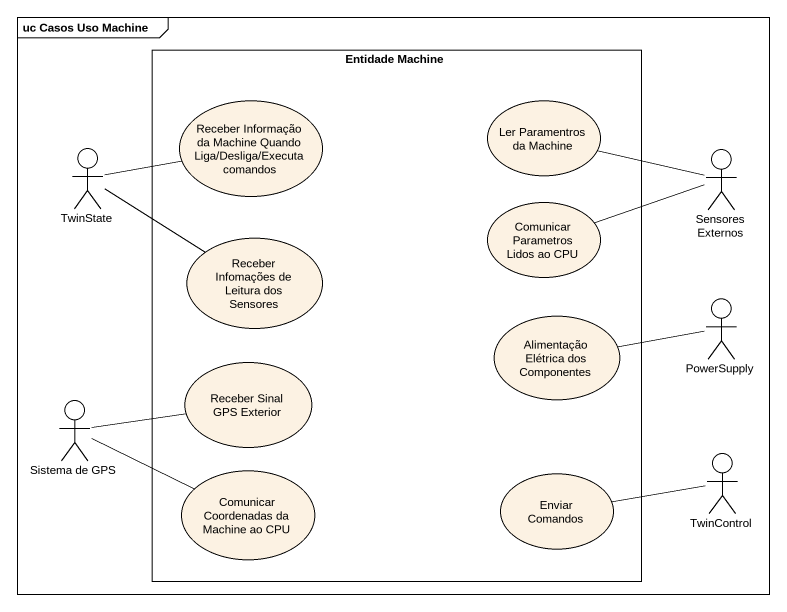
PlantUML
@startuml
mainframe uc Casos Uso Machine
rectangle "Entidade Machine" as Entidade_Machine {
  usecase "Receber Informação da Machine Quando Liga/Desliga/Executa comandos" as Receber_Informação_da
  usecase "Ler Paramentros da Machine" as Ler_Paramentros_da_Machine
  usecase "Comunicar Parametros Lidos ao CPU" as Comunicar_Parametros_Lidos
  usecase "Receber Infomações de Leitura dos Sensores" as Receber_Infomações_de
  usecase "Alimentação Elétrica dos Componentes" as Alimentação_Elétrica_dos
  usecase "Receber Sinal GPS Exterior" as Receber_Sinal_GPS_Exterior
  usecase "Comunicar Coordenadas da Machine ao CPU" as Comunicar_Coordenadas_da
  usecase "Enviar Comandos" as Enviar_Comandos
}
actor TwinState
actor "Sensores Externos" as Sensores_Externos
actor PowerSupply
actor "Sistema de GPS" as Sistema_de_GPS
actor TwinControl
TwinState -right- Receber_Informação_da
TwinState -right- Receber_Infomações_de
Sensores_Externos -left- Ler_Paramentros_da_Machine
Sensores_Externos -left- Comunicar_Parametros_Lidos
PowerSupply -left- Alimentação_Elétrica_dos
Sistema_de_GPS -right- Receber_Sinal_GPS_Exterior
Sistema_de_GPS -right- Comunicar_Coordenadas_da
Enviar_Comandos -right- TwinControl
@enduml
